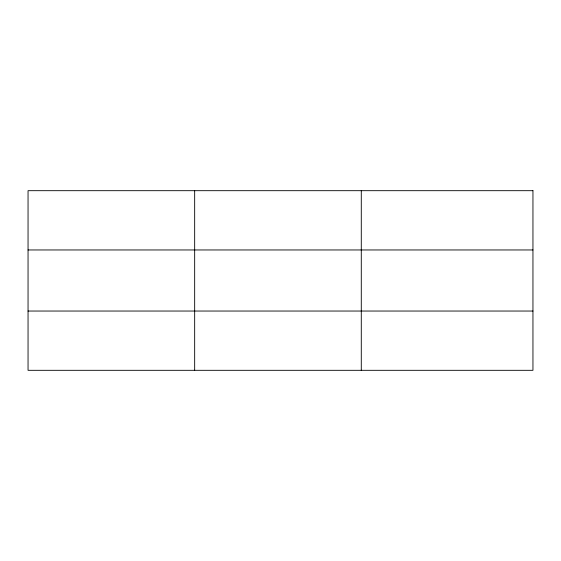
<?xml version="1.0" encoding="UTF-8"?>
<svg xmlns="http://www.w3.org/2000/svg" width="561" height="561" viewBox="0 0 561 561"><rect width="100%" height="100%" fill="white"/><g stroke="black" fill="none" stroke-linecap="round" stroke-linejoin="round"><path stroke-width="0.84" d="M194.667 190.684L194.667 370.316M361.284 190.684L361.284 370.316M28.05 249.961L532.95 249.961M28.05 311.039L532.95 311.039M532.95 190.684L532.95 370.316L28.05 370.316L28.05 190.684L532.95 190.684"/></g></svg>
